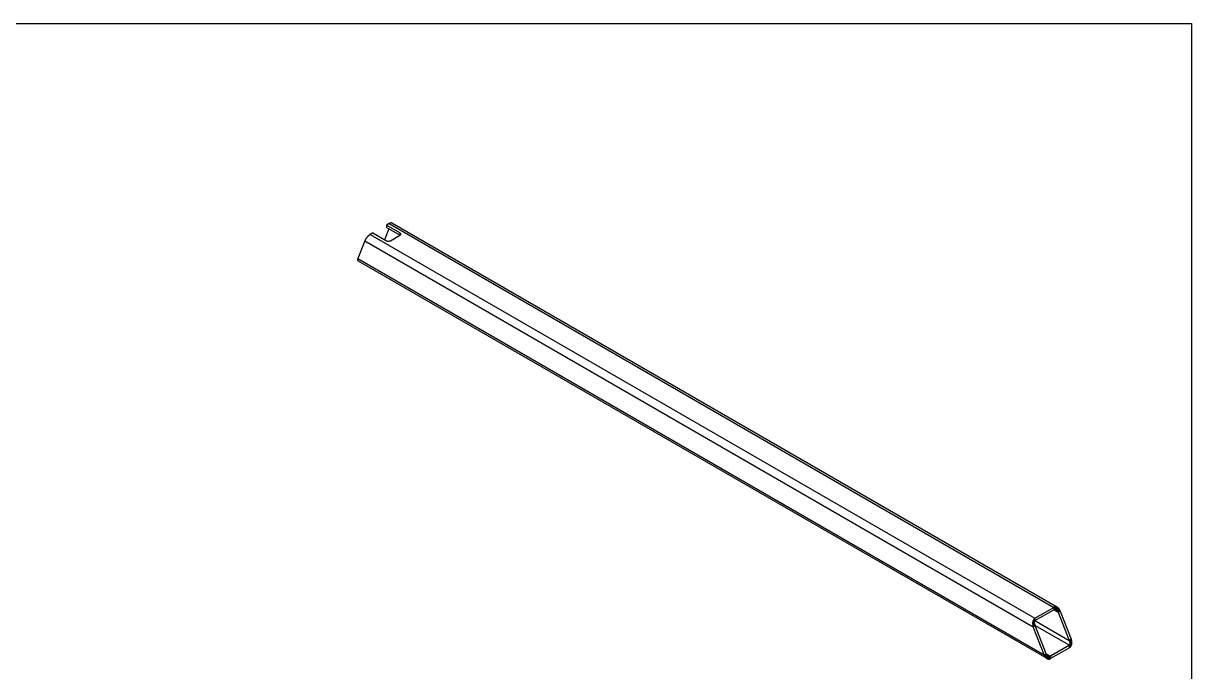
# Model space of a CAD drawing. Header units: millimetres. Extents: x 20 to 410, y 10 to 287.
# Drawn here: x 263.7 to 410, y 205.8 to 287 of the extents above; entities that cross this region are included whole.
import ezdxf

# ---------------------------------------------------------------- set-up
doc = ezdxf.new("R2010")
doc.units = ezdxf.units.MM
doc.layers.add('KONTUR', color=7, linetype='CONTINUOUS')
doc.layers.add('RAHMEN', color=7, linetype='CONTINUOUS')

msp = doc.modelspace()

# ---------------------------------------------------------------- linework, layer by layer
at = {"layer": 'KONTUR'}
for points in [[(393.296226, 213.239405), (393.550784, 213.386375), (393.550278, 213.387089), (393.549771, 213.387803), (393.549264, 213.388517), (393.548757, 213.38923), (393.54825, 213.389944), (393.547742, 213.390657), (393.547234, 213.391371), (393.546726, 213.392084), (393.546217, 213.392796), (393.545708, 213.393509), (393.545199, 213.394222), (393.54469, 213.394934), (393.54418, 213.395646), (393.543672, 213.396358), (393.540006, 213.406166), (393.536241, 213.415924), (393.53238, 213.425631), (393.528421, 213.435284), (393.524366, 213.444882), (393.520215, 213.454425), (393.515968, 213.463908), (393.511629, 213.473332), (393.507196, 213.482694), (393.50267, 213.491993), (393.498052, 213.501227), (393.493344, 213.510395), (393.488545, 213.519495), (393.483657, 213.528525), (393.23399, 213.327034), (393.230025, 213.331652), (393.226036, 213.336248), (393.222022, 213.340822), (393.217983, 213.345375), (393.21392, 213.349904), (393.209834, 213.354411), (393.205724, 213.358893), (393.201591, 213.363352), (393.197436, 213.367786), (393.193258, 213.372195), (393.18906, 213.376578), (393.184839, 213.380937), (393.180598, 213.385268), (393.176338, 213.389572), (393.475819, 213.537656), (393.470971, 213.546447), (393.466026, 213.555168), (393.460987, 213.56382), (393.455853, 213.5724), (393.450626, 213.580907), (393.445306, 213.589338), (393.439896, 213.597694), (393.434395, 213.60597), (393.428804, 213.614169), (393.423126, 213.622286), (393.417358, 213.63032), (393.411506, 213.638271), (393.405567, 213.646136), (393.399544, 213.653915), (393.164364, 213.405647), (393.160185, 213.409656), (393.155983, 213.413639), (393.151758, 213.417596), (393.147508, 213.421526), (393.143238, 213.425428), (393.138944, 213.429303), (393.13463, 213.433149), (393.130293, 213.436967), (393.125936, 213.440756), (393.12156, 213.444516), (393.117163, 213.448246), (393.112746, 213.451947), (393.10831, 213.455616), (393.103857, 213.459256), (393.391282, 213.661842), (393.385437, 213.66928), (393.379503, 213.676631), (393.373479, 213.683896), (393.367368, 213.691073), (393.36117, 213.69816), (393.354886, 213.705158), (393.348519, 213.712062), (393.342068, 213.718875), (393.335535, 213.725592), (393.328921, 213.732215), (393.322227, 213.738742), (393.315454, 213.745169), (393.308605, 213.751499), (393.301678, 213.757728), (393.090021, 213.472224), (393.085789, 213.47547), (393.081536, 213.478686), (393.077262, 213.481874), (393.072967, 213.48503), (393.068652, 213.488154), (393.064316, 213.491248), (393.059962, 213.49431), (393.05559, 213.497342), (393.051199, 213.50034), (393.04679, 213.503307), (393.042364, 213.506241), (393.037921, 213.509141), (393.033462, 213.512008), (393.028986, 213.514842), (393.293311, 213.764147), (393.286694, 213.769944), (393.279997, 213.775643), (393.27322, 213.781242), (393.266366, 213.78674), (393.259436, 213.792136), (393.25243, 213.79743), (393.24535, 213.80262), (393.238197, 213.807706), (393.230973, 213.812686), (393.223677, 213.817559), (393.216314, 213.822326), (393.208882, 213.826985), (393.201385, 213.831534), (393.193821, 213.835974), (309.798115, 261.984508), (309.79806, 261.98454), (309.798004, 261.984572), (309.797949, 261.984602), (309.797893, 261.984633), (309.797838, 261.984663), (309.797781, 261.984693), (309.797726, 261.984723), (309.79767, 261.984752), (309.797613, 261.98478), (309.797556, 261.984809), (309.797499, 261.984838), (309.797443, 261.984866), (309.797385, 261.984893), (309.797328, 261.984921), (309.793886, 261.986723), (309.790384, 261.988413), (309.786825, 261.989988), (309.783207, 261.991451), (309.779533, 261.992799), (309.775803, 261.994034), (309.772016, 261.995153), (309.768175, 261.996158), (309.76428, 261.997048), (309.760329, 261.997823), (309.756327, 261.998483), (309.752272, 261.999028), (309.748166, 261.999458), (309.744009, 261.999771), (309.743857, 261.999742), (309.743704, 261.999713), (309.743551, 261.999684), (309.743398, 261.999656), (309.743245, 261.999626), (309.743091, 261.999596), (309.742938, 261.999564), (309.742784, 261.999534), (309.74263, 261.999503), (309.742476, 261.999471), (309.742322, 261.99944), (309.742167, 261.999407), (309.742014, 261.999375), (309.741859, 261.999342), (309.737224, 261.999678), (309.732544, 261.999898), (309.727819, 262), (309.723049, 261.999984), (309.718237, 261.999851), (309.713382, 261.999602), (309.708484, 261.999234), (309.703546, 261.998751), (309.698569, 261.99815), (309.693553, 261.997431), (309.688497, 261.996597), (309.683406, 261.995645), (309.678278, 261.994576), (309.673113, 261.993392), (309.67287, 261.993305), (309.672625, 261.993218), (309.67238, 261.993129), (309.672135, 261.993041), (309.67189, 261.992952), (309.671646, 261.992862), (309.6714, 261.992774), (309.671155, 261.992684), (309.67091, 261.992594), (309.670664, 261.992504), (309.670419, 261.992412), (309.670173, 261.992321), (309.669927, 261.99223), (309.669681, 261.992139), (309.664033, 261.990995), (309.658354, 261.989736), (309.652645, 261.98836), (309.646906, 261.986867), (309.641139, 261.985259), (309.635346, 261.983535), (309.629527, 261.981695), (309.623683, 261.979742), (309.617815, 261.977672), (309.611923, 261.975488), (309.60601, 261.97319), (309.600076, 261.970779), (309.594123, 261.968254), (309.588152, 261.965616), (309.587824, 261.965474), (309.587498, 261.965331), (309.58717, 261.965187), (309.586844, 261.965043), (309.586516, 261.964899), (309.58619, 261.964755), (309.585862, 261.96461), (309.585535, 261.964464), (309.585207, 261.964319), (309.584881, 261.964173), (309.584553, 261.964028), (309.584226, 261.96388), (309.583898, 261.963734), (309.58357, 261.963587), (309.577125, 261.961008), (309.570664, 261.958319), (309.56419, 261.955517), (309.557703, 261.952606), (309.551205, 261.949583), (309.544696, 261.946451), (309.538178, 261.94321), (309.531651, 261.93986), (309.525118, 261.936401), (309.51858, 261.932836), (309.512036, 261.929164), (309.505489, 261.925385), (309.498939, 261.921501), (309.492388, 261.917512), (392.747728, 213.850019), (392.747728, 213.55608), (393.296226, 213.239405), (393.292628, 213.244455), (393.289005, 213.249488), (393.285356, 213.254504), (393.281683, 213.259504), (393.277983, 213.264486), (393.274261, 213.269451), (393.270513, 213.274398), (393.266743, 213.279326), (393.262948, 213.284235), (393.259131, 213.289124), (393.255292, 213.293992), (393.251431, 213.298839), (393.247548, 213.303665), (393.243644, 213.30847), (393.242979, 213.309814), (393.242311, 213.311156), (393.241638, 213.312495), (393.240962, 213.31383), (393.240282, 213.315165), (393.239598, 213.316494), (393.23891, 213.317823), (393.238219, 213.319148), (393.237523, 213.320469), (393.236824, 213.321788), (393.236121, 213.323104), (393.235414, 213.324417), (393.234704, 213.325727), (393.23399, 213.327034)], [(307.11651, 260.545798), (307.116112, 260.545605), (307.115716, 260.545412), (307.115319, 260.545218), (307.114923, 260.545024), (307.114526, 260.544831), (307.114129, 260.544636), (307.113733, 260.544441), (307.113336, 260.544246), (307.112938, 260.544051), (307.112542, 260.543855), (307.112145, 260.54366), (307.111748, 260.543463), (307.111352, 260.543266), (307.110955, 260.543069), (307.10396, 260.539155), (307.096968, 260.535138), (307.089978, 260.53102), (307.082991, 260.5268), (307.076011, 260.52248), (307.069036, 260.51806), (307.062069, 260.513541), (307.055112, 260.508924), (307.048165, 260.504211), (307.041229, 260.499401), (307.034306, 260.494494), (307.027398, 260.489494), (307.020504, 260.4844), (307.013625, 260.479214), (307.013174, 260.478977), (307.012723, 260.478742), (307.012272, 260.478506), (307.01182, 260.478269), (307.011369, 260.478033), (307.010918, 260.477796), (307.010467, 260.477559), (307.010016, 260.477321), (307.009564, 260.477084), (307.009114, 260.476846), (307.008663, 260.476607), (307.008212, 260.476368), (307.007761, 260.47613), (307.007311, 260.475891), (307.000035, 260.470791), (306.992779, 260.465602), (306.985542, 260.460323), (306.978325, 260.454958), (306.97113, 260.449506), (306.963958, 260.443968), (306.956811, 260.438346), (306.949689, 260.43264), (306.942596, 260.426852), (306.935529, 260.420982), (306.928494, 260.415032), (306.921488, 260.409002), (306.914514, 260.402892), (306.907574, 260.396706), (306.907086, 260.396438), (306.906596, 260.396169), (306.906108, 260.395899), (306.905619, 260.395629), (306.905132, 260.395359), (306.904644, 260.395089), (306.904155, 260.394818), (306.903667, 260.394548), (306.90318, 260.394276), (306.902691, 260.394005), (306.902204, 260.393734), (306.901717, 260.393463), (306.90123, 260.39319), (306.900741, 260.392918), (306.893466, 260.386829), (306.886224, 260.380666), (306.879018, 260.374432), (306.871848, 260.368127), (306.864715, 260.361753), (306.857622, 260.35531), (306.850568, 260.3488), (306.843558, 260.342225), (306.836588, 260.335584), (306.829664, 260.32888), (306.822784, 260.322113), (306.815952, 260.315285), (306.809167, 260.308396), (306.80243, 260.301449), (306.801924, 260.301158), (306.801416, 260.300865), (306.80091, 260.300572), (306.800403, 260.300279), (306.799896, 260.299986), (306.799389, 260.299692), (306.798883, 260.2994), (306.798378, 260.299106), (306.797871, 260.298812), (306.797366, 260.298518), (306.79686, 260.298224), (306.796354, 260.29793), (306.795849, 260.297636), (306.795344, 260.29734), (306.788347, 260.290496), (306.781398, 260.283597), (306.774499, 260.276645), (306.76765, 260.269643), (306.760855, 260.262592), (306.754113, 260.255492), (306.747424, 260.248344), (306.740793, 260.241152), (306.734217, 260.233914), (306.7277, 260.226633), (306.721243, 260.21931), (306.714844, 260.211946), (306.70851, 260.204543), (306.702236, 260.197102), (306.70173, 260.196797), (306.701223, 260.196492), (306.700718, 260.196189), (306.700213, 260.195884), (306.699706, 260.195579), (306.699201, 260.195274), (306.698696, 260.194968), (306.698192, 260.194664), (306.697687, 260.194359), (306.697183, 260.194053), (306.696679, 260.193748), (306.696175, 260.193442), (306.695671, 260.193136), (306.695167, 260.192831), (306.688717, 260.185492), (306.682329, 260.178123), (306.676003, 260.170721), (306.66974, 260.163292), (306.663542, 260.155834), (306.65741, 260.14835), (306.651344, 260.140839), (306.645345, 260.133305), (306.639417, 260.125749), (306.633558, 260.118171), (306.627769, 260.110574), (306.622053, 260.102957), (306.61641, 260.095324), (306.61084, 260.087674), (306.610354, 260.087369), (306.60987, 260.087064), (306.609384, 260.08676), (306.608899, 260.086455), (306.608414, 260.08615), (306.607929, 260.085845), (306.607444, 260.08554), (306.606961, 260.085236), (306.606477, 260.084931), (306.605994, 260.084625), (306.60551, 260.08432), (306.605026, 260.084015), (306.604543, 260.083709), (306.60406, 260.083404), (306.598406, 260.075855), (306.592824, 260.068298), (306.587314, 260.060732), (306.581877, 260.053158), (306.576516, 260.045582), (306.571228, 260.038), (306.566018, 260.030416), (306.560884, 260.022831), (306.555829, 260.015246), (306.550854, 260.007663), (306.545956, 260.000082), (306.541142, 259.992506), (306.536408, 259.984935), (306.531757, 259.977371), (306.531309, 259.977078), (306.530863, 259.976784), (306.530418, 259.976492), (306.529971, 259.976198), (306.529526, 259.975905), (306.529081, 259.975612), (306.528636, 259.975319), (306.52819, 259.975025), (306.527746, 259.974732), (306.527301, 259.97444), (306.526857, 259.974147), (306.526413, 259.973853), (306.525969, 259.97356), (306.525526, 259.973267), (306.520885, 259.965798), (306.516322, 259.958342), (306.51184, 259.950902), (306.507439, 259.943477), (306.503119, 259.936072), (306.49888, 259.928685), (306.494726, 259.921318), (306.490654, 259.913973), (306.486667, 259.90665), (306.482766, 259.899353), (306.47895, 259.892081), (306.47522, 259.884837), (306.471578, 259.87762), (306.468022, 259.870432), (306.467632, 259.870162), (306.467242, 259.869891), (306.466852, 259.869621), (306.466464, 259.869351), (306.466074, 259.86908), (306.465685, 259.86881), (306.465296, 259.86854), (306.464908, 259.86827), (306.46452, 259.868), (306.464132, 259.86773), (306.463744, 259.867461), (306.463357, 259.867191), (306.462969, 259.866921), (306.462583, 259.866652), (306.459133, 259.859549), (306.455766, 259.852482), (306.452484, 259.845453), (306.449286, 259.838463), (306.446174, 259.831512), (306.443148, 259.824604), (306.440208, 259.817738), (306.437354, 259.810916), (306.434589, 259.804138), (306.431911, 259.797406), (306.429322, 259.790722), (306.426822, 259.784087), (306.424411, 259.777502), (306.42209, 259.770966), (390.156672, 211.426784)], [(307.455921, 260.741757), (307.11651, 260.545798), (390.37185, 212.478305), (392.747728, 213.850019)], [(307.455921, 260.741757), (309.12927, 259.775649)], [(309.438108, 261.262994), (308.913081, 259.900466)], [(309.492388, 261.917512), (309.152977, 261.721553), (309.152977, 261.427614)], [(310.826325, 260.755445), (309.152977, 261.721553)], [(310.826325, 260.461506), (310.871096, 260.493003), (310.904364, 260.528937), (310.92485, 260.567927), (310.931767, 260.608476), (310.924849, 260.649025), (310.904364, 260.688015), (310.871096, 260.723949), (310.826325, 260.755445), (310.826325, 260.461506), (309.152977, 261.427614)], [(306.42209, 259.770966), (305.55734, 257.526802), (391.528386, 207.891395), (390.156672, 211.426784), (390.41123, 211.573752)], [(309.12927, 259.775649), (309.203828, 259.742618), (309.290653, 259.721855), (309.383828, 259.714773), (309.477003, 259.721855), (309.563828, 259.742618), (309.638386, 259.775649)], [(309.638386, 259.775649), (310.826325, 260.461506)], [(305.55734, 257.526802), (305.557021, 257.526564), (305.556703, 257.526327), (305.556384, 257.526089), (305.556066, 257.525852), (305.555748, 257.525615), (305.555431, 257.525379), (305.555113, 257.525142), (305.554796, 257.524905), (305.554479, 257.52467), (305.554162, 257.524433), (305.553846, 257.524197), (305.55353, 257.523962), (305.553213, 257.523725), (305.552898, 257.52349), (305.550771, 257.517026), (305.54873, 257.51062), (305.546774, 257.504272), (305.544903, 257.497985), (305.543119, 257.491757), (305.541421, 257.485593), (305.539808, 257.479491), (305.538284, 257.473454), (305.536845, 257.46748), (305.535495, 257.461574), (305.534233, 257.455736), (305.533058, 257.449965), (305.531971, 257.444262), (305.530972, 257.438632), (305.530736, 257.438436), (305.530501, 257.438242), (305.530267, 257.438046), (305.530032, 257.437852), (305.529798, 257.437658), (305.529562, 257.437463), (305.52933, 257.437269), (305.529096, 257.437076), (305.528862, 257.436881), (305.528629, 257.436688), (305.528396, 257.436495), (305.528163, 257.436302), (305.52793, 257.436108), (305.527699, 257.435916), (305.526978, 257.43034), (305.526339, 257.42484), (305.525785, 257.419419), (305.525313, 257.414075), (305.524924, 257.408811), (305.52462, 257.403627), (305.524398, 257.398523), (305.52426, 257.393502), (305.524204, 257.388564), (305.524233, 257.383709), (305.524345, 257.378939), (305.52454, 257.374256), (305.52482, 257.369657), (305.525182, 257.365146), (305.52504, 257.365001), (305.524897, 257.364856), (305.524754, 257.364711), (305.524612, 257.364566), (305.52447, 257.364422), (305.524328, 257.364276), (305.524186, 257.364132), (305.524046, 257.363988), (305.523904, 257.363846), (305.523764, 257.363702), (305.523624, 257.363559), (305.523483, 257.363416), (305.523344, 257.363273), (305.523204, 257.363132), (305.523916, 257.358658), (305.524706, 257.354276), (305.525574, 257.349988), (305.526519, 257.345794), (305.527542, 257.341694), (305.528641, 257.337689), (305.529818, 257.333782), (305.531072, 257.32997), (305.532402, 257.326256), (305.533808, 257.32264), (305.535291, 257.319123), (305.53685, 257.315705), (305.538483, 257.312387), (305.540193, 257.30917), (305.540148, 257.309079), (305.540103, 257.308989), (305.540059, 257.308899), (305.540016, 257.30881), (305.539971, 257.308721), (305.539927, 257.308632), (305.539884, 257.308544), (305.53984, 257.308455), (305.539797, 257.308367), (305.539755, 257.30828), (305.539712, 257.308192), (305.53967, 257.308106), (305.539628, 257.308018), (305.539586, 257.307932), (305.541704, 257.304732), (305.543892, 257.301638), (305.546148, 257.298647), (305.548474, 257.295764), (305.550868, 257.292987), (305.553331, 257.290317), (305.555862, 257.287754), (305.558458, 257.285297), (305.561122, 257.28295), (305.563854, 257.280712), (305.56665, 257.278582), (305.56951, 257.276562), (305.572437, 257.274652), (305.575428, 257.272852), (305.575483, 257.27282), (305.575538, 257.272788), (305.575593, 257.272758), (305.57565, 257.272727), (305.575705, 257.272697), (305.575761, 257.272667), (305.575816, 257.272637), (305.575873, 257.272608), (305.575929, 257.27258), (305.575987, 257.272551), (305.576043, 257.272522), (305.5761, 257.272494), (305.576157, 257.272467), (305.576215, 257.272439)], [(305.525175, 257.365217), (305.523204, 257.363132)], [(391.885348, 207.441796), (305.575428, 257.272852)], [(392.84698, 213.891435), (392.839965, 213.889186), (392.832933, 213.886826), (392.825886, 213.884356), (392.818825, 213.881775), (392.811751, 213.879084), (392.804666, 213.876285), (392.79757, 213.873377), (392.790466, 213.87036), (392.783355, 213.867236), (392.776238, 213.864005), (392.769115, 213.860667), (392.761988, 213.857223), (392.754859, 213.853673), (392.747728, 213.850019)], [(392.958132, 213.90553), (392.950794, 213.905362), (392.943421, 213.90508), (392.936014, 213.904684), (392.928576, 213.904174), (392.921106, 213.903549), (392.913606, 213.90281), (392.906078, 213.901956), (392.898523, 213.900989), (392.890942, 213.899909), (392.883337, 213.898715), (392.875708, 213.897407), (392.86806, 213.895986), (392.860389, 213.894453), (392.8527, 213.892808), (392.803039, 213.575844), (392.800146, 213.57515), (392.797249, 213.574422), (392.794346, 213.573663), (392.791441, 213.572871), (392.788531, 213.572045), (392.785616, 213.571188), (392.7827, 213.570299), (392.779779, 213.569378), (392.776857, 213.568424), (392.773932, 213.567438), (392.771005, 213.566421), (392.768076, 213.565372), (392.765144, 213.564292), (392.762212, 213.56318), (392.84698, 213.891435)], [(393.072492, 213.888378), (393.065114, 213.890298), (393.057684, 213.892106), (393.050203, 213.893799), (393.042672, 213.895378), (393.035092, 213.896842), (393.027466, 213.898192), (393.019796, 213.899427), (393.01208, 213.900546), (393.004321, 213.901551), (392.996521, 213.90244), (392.988681, 213.903213), (392.980802, 213.90387), (392.972886, 213.904412), (392.964933, 213.904838), (392.867518, 213.577031), (392.864078, 213.57738), (392.860628, 213.577697), (392.857168, 213.577979), (392.8537, 213.578228), (392.850224, 213.578441), (392.846738, 213.578621), (392.843245, 213.578768), (392.839744, 213.57888), (392.836237, 213.578958), (392.832722, 213.579003), (392.829201, 213.579012), (392.825673, 213.578988), (392.82214, 213.578931), (392.818603, 213.578838), (392.958132, 213.90553)], [(392.8527, 213.892808), (392.852292, 213.892712), (392.851884, 213.892616), (392.851476, 213.892518), (392.851066, 213.892421), (392.850658, 213.892324), (392.85025, 213.892227), (392.849841, 213.892128), (392.849433, 213.89203), (392.849024, 213.891932), (392.848616, 213.891833), (392.848207, 213.891734), (392.847799, 213.891634), (392.84739, 213.891534), (392.84698, 213.891435)], [(393.185668, 213.84064), (393.178533, 213.844574), (393.171332, 213.8484), (393.164064, 213.852118), (393.15673, 213.855725), (393.149334, 213.859223), (393.141874, 213.86261), (393.134354, 213.865886), (393.126774, 213.869049), (393.119136, 213.872099), (393.11144, 213.875037), (393.103689, 213.877862), (393.095884, 213.880571), (393.088026, 213.883167), (393.080116, 213.885647), (392.938692, 213.559594), (392.934835, 213.560975), (392.930965, 213.562323), (392.927082, 213.563636), (392.923184, 213.564915), (392.919274, 213.56616), (392.915352, 213.567371), (392.911417, 213.568547), (392.90747, 213.569688), (392.903511, 213.570795), (392.899543, 213.571868), (392.895562, 213.572904), (392.891572, 213.573906), (392.887573, 213.574874), (392.883565, 213.575805), (393.072492, 213.888378)], [(392.954602, 213.554196), (393.185668, 213.84064)], [(393.193821, 213.835974), (393.013821, 213.524206), (393.009698, 213.526564), (393.005557, 213.528891), (393.001398, 213.531185), (392.997222, 213.533446), (392.993028, 213.535674), (392.988818, 213.537868), (392.984593, 213.540029), (392.980352, 213.542157), (392.976096, 213.54425), (392.971825, 213.546308), (392.96754, 213.548332), (392.96324, 213.550322), (392.958927, 213.552276), (392.954602, 213.554196)], [(392.964933, 213.904838), (392.964448, 213.904889), (392.963964, 213.904941), (392.963478, 213.904991), (392.962992, 213.905042), (392.962507, 213.905092), (392.962021, 213.905142), (392.961535, 213.905192), (392.961049, 213.905241), (392.960563, 213.90529), (392.960077, 213.905339), (392.959591, 213.905387), (392.959104, 213.905435), (392.958618, 213.905482), (392.958132, 213.90553)], [(393.080116, 213.885647), (393.079573, 213.885845), (393.079029, 213.886042), (393.078484, 213.886238), (393.077941, 213.886434), (393.077396, 213.88663), (393.076852, 213.886826), (393.076308, 213.887021), (393.075763, 213.887216), (393.075218, 213.887411), (393.074673, 213.887604), (393.074128, 213.887799), (393.073582, 213.887992), (393.073038, 213.888185), (393.072492, 213.888378)], [(393.193821, 213.835974), (393.19324, 213.83631), (393.192658, 213.836645), (393.192078, 213.83698), (393.191496, 213.837314), (393.190914, 213.837648), (393.190332, 213.837982), (393.18975, 213.838316), (393.189166, 213.838648), (393.188584, 213.83898), (393.188001, 213.839313), (393.187418, 213.839645), (393.186835, 213.839978), (393.186252, 213.840309), (393.185668, 213.84064)], [(393.301678, 213.757728), (393.301082, 213.758189), (393.300486, 213.758649), (393.299889, 213.759108), (393.299293, 213.759568), (393.298695, 213.760028), (393.298098, 213.760486), (393.2975, 213.760946), (393.296902, 213.761404), (393.296304, 213.761861), (393.295706, 213.76232), (393.295107, 213.762777), (393.294508, 213.763234), (393.29391, 213.763691), (393.293311, 213.764147)], [(393.399544, 213.653915), (393.398956, 213.654483), (393.398367, 213.65505), (393.397778, 213.655618), (393.397189, 213.656186), (393.3966, 213.656752), (393.396009, 213.657318), (393.395419, 213.657885), (393.39483, 213.658451), (393.394239, 213.659016), (393.393648, 213.659583), (393.393057, 213.660148), (393.392466, 213.660713), (393.391874, 213.661278), (393.391282, 213.661842)], [(390.198036, 212.301203), (390.193503, 212.29353), (390.18901, 212.28578), (390.18456, 212.277954), (390.180151, 212.270055), (390.175785, 212.262084), (390.171463, 212.254042), (390.167184, 212.24593), (390.162951, 212.237751), (390.158763, 212.229504), (390.154622, 212.221193), (390.150528, 212.212817), (390.146482, 212.204381), (390.142485, 212.195883), (390.138537, 212.187326), (390.279962, 212.024577), (390.280104, 212.020348), (390.28026, 212.016102), (390.28043, 212.011842), (390.280615, 212.007566), (390.280815, 212.003274), (390.281029, 211.998968), (390.281258, 211.994648), (390.2815, 211.990313), (390.281758, 211.985967), (390.28203, 211.981606), (390.282316, 211.977234), (390.282616, 211.97285), (390.282932, 211.968454), (390.283261, 211.964048), (390.138817, 212.178964)], [(390.275229, 212.401136), (390.269644, 212.39506), (390.26408, 212.388893), (390.25854, 212.382635), (390.253023, 212.376288), (390.247532, 212.369853), (390.242067, 212.36333), (390.236629, 212.356721), (390.231218, 212.350028), (390.225836, 212.343251), (390.220484, 212.336391), (390.215163, 212.32945), (390.209874, 212.322429), (390.204618, 212.31533), (390.199394, 212.308152), (390.296809, 212.09283), (390.296122, 212.089317), (390.295446, 212.08578), (390.294778, 212.082224), (390.294122, 212.078645), (390.293476, 212.075045), (390.29284, 212.071426), (390.292215, 212.067786), (390.291601, 212.064126), (390.290997, 212.060448), (390.290403, 212.05675), (390.28982, 212.053035), (390.289249, 212.0493), (390.288687, 212.045548), (390.288138, 212.041779), (390.198036, 212.301203)], [(390.199394, 212.308152), (390.199296, 212.307657), (390.199198, 212.307162), (390.199101, 212.306667), (390.199004, 212.306171), (390.198907, 212.305676), (390.19881, 212.30518), (390.198712, 212.304683), (390.198615, 212.304186), (390.198518, 212.303691), (390.198422, 212.303194), (390.198325, 212.302696), (390.198228, 212.302199), (390.198132, 212.301701), (390.198036, 212.301203)], [(390.367432, 212.47492), (390.361009, 212.470676), (390.354588, 212.466329), (390.34817, 212.46188), (390.341758, 212.457328), (390.335353, 212.452676), (390.328954, 212.447924), (390.322566, 212.443072), (390.316185, 212.438122), (390.309817, 212.433074), (390.303459, 212.427929), (390.297116, 212.42269), (390.290786, 212.417355), (390.284472, 212.411926), (390.278174, 212.406404), (390.327836, 212.146785), (390.326347, 212.144121), (390.324864, 212.14143), (390.323385, 212.138712), (390.321913, 212.135969), (390.320445, 212.133201), (390.318985, 212.130406), (390.317529, 212.127587), (390.316081, 212.124743), (390.314638, 212.121874), (390.313202, 212.118981), (390.311773, 212.116064), (390.310351, 212.113124), (390.308935, 212.11016), (390.307526, 212.107173), (390.275229, 212.401136)], [(390.278174, 212.406404), (390.277963, 212.406029), (390.277753, 212.405655), (390.277542, 212.405279), (390.277332, 212.404904), (390.277122, 212.404528), (390.27691, 212.404152), (390.2767, 212.403777), (390.27649, 212.4034), (390.27628, 212.403023), (390.276069, 212.402646), (390.275859, 212.402268), (390.275649, 212.401892), (390.275439, 212.401514), (390.275229, 212.401136)], [(390.340683, 212.157716), (390.367432, 212.47492)], [(390.37185, 212.478305), (390.371534, 212.478065), (390.371218, 212.477825), (390.370903, 212.477585), (390.370587, 212.477344), (390.370273, 212.477103), (390.369957, 212.476862), (390.369642, 212.476619), (390.369326, 212.476378), (390.36901, 212.476136), (390.368695, 212.475893), (390.368379, 212.47565), (390.368064, 212.475407), (390.367748, 212.475164), (390.367432, 212.47492)], [(390.37185, 212.184366), (392.747728, 213.55608)], [(390.37185, 212.478305), (390.37185, 212.184366), (394.66794, 209.704018)], [(392.762212, 213.56318), (392.761179, 213.562701), (392.760145, 213.562218), (392.75911, 213.561731), (392.758077, 213.56124), (392.757043, 213.560744), (392.756008, 213.560243), (392.754973, 213.559739), (392.753938, 213.559229), (392.752904, 213.558716), (392.751868, 213.558197), (392.750834, 213.557675), (392.749798, 213.557148), (392.748764, 213.556617), (392.747728, 213.55608)], [(392.818603, 213.578838), (392.817496, 213.578655), (392.81639, 213.578468), (392.815281, 213.578276), (392.814172, 213.578078), (392.813064, 213.577876), (392.811952, 213.57767), (392.810841, 213.577457), (392.809729, 213.577241), (392.808616, 213.57702), (392.807502, 213.576795), (392.806387, 213.576564), (392.805272, 213.576329), (392.804155, 213.576089), (392.803039, 213.575844)], [(392.883565, 213.575805), (392.882428, 213.575925), (392.881291, 213.576039), (392.880152, 213.576148), (392.879012, 213.576252), (392.87787, 213.576353), (392.876726, 213.576448), (392.87558, 213.576538), (392.874433, 213.576623), (392.873284, 213.576702), (392.872134, 213.576778), (392.870983, 213.576849), (392.86983, 213.576914), (392.868675, 213.576975), (392.867518, 213.577031)], [(392.954602, 213.554196), (392.95348, 213.554613), (392.952356, 213.555026), (392.951229, 213.555432), (392.950101, 213.555834), (392.94897, 213.556233), (392.947837, 213.556625), (392.946702, 213.557014), (392.945564, 213.557397), (392.944424, 213.557775), (392.943282, 213.558149), (392.942137, 213.558518), (392.940991, 213.558881), (392.939842, 213.55924), (392.938692, 213.559594)], [(393.028986, 213.514842), (393.027921, 213.515541), (393.026853, 213.516234), (393.025783, 213.516924), (393.024709, 213.517608), (393.023634, 213.518289), (393.022554, 213.518966), (393.021472, 213.519636), (393.020388, 213.520302), (393.0193, 213.520965), (393.01821, 213.521622), (393.017116, 213.522275), (393.016021, 213.522923), (393.014923, 213.523566), (393.013821, 213.524206)], [(393.103857, 213.459256), (393.10289, 213.460209), (393.101919, 213.461158), (393.100946, 213.462102), (393.099969, 213.463043), (393.098989, 213.46398), (393.098006, 213.464913), (393.097018, 213.465842), (393.096028, 213.466766), (393.095036, 213.467686), (393.094039, 213.468603), (393.093039, 213.469514), (393.092036, 213.470422), (393.09103, 213.471324), (393.090021, 213.472224)], [(393.176338, 213.389572), (393.175506, 213.390743), (393.17467, 213.391911), (393.173832, 213.393076), (393.172989, 213.394236), (393.172142, 213.395393), (393.171292, 213.396548), (393.170439, 213.397697), (393.169581, 213.398844), (393.168721, 213.399987), (393.167856, 213.401127), (393.166988, 213.402262), (393.166117, 213.403395), (393.165242, 213.404523), (393.164364, 213.405647)], [(393.243644, 213.30847), (393.543672, 213.396358)], [(393.296226, 213.239405), (394.66794, 209.704018)], [(393.483657, 213.528525), (393.483099, 213.529178), (393.48254, 213.529832), (393.481982, 213.530484), (393.481423, 213.531137), (393.480864, 213.53179), (393.480304, 213.532443), (393.479744, 213.533094), (393.479185, 213.533747), (393.478624, 213.534399), (393.478064, 213.53505), (393.477502, 213.535702), (393.476942, 213.536354), (393.47638, 213.537004), (393.475819, 213.537656)], [(393.550784, 213.386375), (394.922498, 209.850987)], [(390.099849, 212.039115), (390.097898, 212.029179), (390.09602, 212.019206), (390.094213, 212.009195), (390.092478, 211.999151), (390.090816, 211.989075), (390.089227, 211.978967), (390.087711, 211.96883), (390.086269, 211.958667), (390.0849, 211.948476), (390.083605, 211.938264), (390.082384, 211.928028), (390.081238, 211.917774), (390.080167, 211.907501), (390.07917, 211.897211), (390.290827, 211.856109), (390.292578, 211.85096), (390.294349, 211.845807), (390.296143, 211.84065), (390.297957, 211.835492), (390.299793, 211.830332), (390.30165, 211.825169), (390.303526, 211.820006), (390.305425, 211.814842), (390.307342, 211.809677), (390.309282, 211.804515), (390.31124, 211.799352), (390.313218, 211.794191), (390.315216, 211.789034), (390.317233, 211.783877), (390.08263, 211.88703)], [(390.07917, 211.897211), (390.079416, 211.896484), (390.079662, 211.895758), (390.079908, 211.895031), (390.080154, 211.894304), (390.080401, 211.893576), (390.080647, 211.892849), (390.080894, 211.892122), (390.081141, 211.891395), (390.08139, 211.890668), (390.081637, 211.889939), (390.081885, 211.889212), (390.082134, 211.888485), (390.082382, 211.887758), (390.08263, 211.88703)], [(390.08263, 211.88703), (390.082108, 211.876517), (390.081672, 211.865988), (390.081316, 211.855446), (390.081046, 211.844891), (390.080859, 211.834325), (390.080756, 211.823752), (390.080737, 211.81317), (390.0808, 211.802585), (390.080948, 211.791996), (390.08118, 211.781406), (390.081494, 211.770816), (390.081892, 211.76023), (390.082375, 211.749648), (390.08294, 211.739073), (390.318122, 211.76237), (390.32059, 211.75705), (390.323083, 211.751733), (390.325599, 211.746419), (390.32814, 211.74111), (390.330703, 211.735806), (390.333289, 211.730507), (390.335898, 211.725213), (390.338529, 211.719926), (390.341184, 211.714646), (390.343858, 211.709372), (390.346556, 211.704107), (390.349274, 211.69885), (390.352014, 211.693601), (390.354775, 211.688363), (390.087822, 211.728554)], [(390.08294, 211.739073), (390.083287, 211.738322), (390.083635, 211.737569), (390.083983, 211.736818), (390.08433, 211.736067), (390.084678, 211.735316), (390.085027, 211.734564), (390.085375, 211.733812), (390.085724, 211.733061), (390.086073, 211.73231), (390.086422, 211.731558), (390.086772, 211.730807), (390.087121, 211.730056), (390.087471, 211.729305), (390.087822, 211.728554)], [(390.087822, 211.728554), (390.08875, 211.717869), (390.08977, 211.70719), (390.090882, 211.69652), (390.092086, 211.685859), (390.093381, 211.675211), (390.094767, 211.664577), (390.096244, 211.653958), (390.097813, 211.643357), (390.099471, 211.632776), (390.10122, 211.622216), (390.103058, 211.61168), (390.104986, 211.601168), (390.107004, 211.590684), (390.10911, 211.580229), (390.358777, 211.66703), (390.361869, 211.661744), (390.364987, 211.656467), (390.36813, 211.651202), (390.371298, 211.645946), (390.374491, 211.640702), (390.377707, 211.635468), (390.380947, 211.630248), (390.384211, 211.62504), (390.387498, 211.619847), (390.390807, 211.614666), (390.39414, 211.609499), (390.397495, 211.604349), (390.40087, 211.599213), (390.404268, 211.594092), (390.115224, 211.569777)], [(390.138817, 212.178964), (390.135512, 212.169987), (390.132264, 212.160952), (390.129074, 212.15186), (390.125942, 212.142712), (390.122869, 212.13351), (390.119854, 212.124258), (390.116901, 212.114955), (390.114007, 212.105603), (390.111175, 212.096205), (390.108404, 212.086762), (390.105694, 212.077275), (390.103047, 212.067746), (390.100464, 212.058176), (390.097942, 212.048568), (390.277942, 211.944645), (390.278906, 211.939864), (390.279889, 211.935074), (390.280891, 211.930272), (390.28191, 211.925463), (390.282948, 211.920644), (390.284004, 211.915817), (390.285076, 211.910982), (390.286168, 211.90614), (390.287277, 211.901291), (390.288404, 211.896437), (390.289549, 211.891576), (390.29071, 211.88671), (390.291889, 211.881839), (390.293085, 211.876965), (390.099849, 212.039115)], [(390.097942, 212.048568), (390.098077, 212.047894), (390.098212, 212.047218), (390.098348, 212.046544), (390.098484, 212.04587), (390.098619, 212.045194), (390.098755, 212.04452), (390.098892, 212.043844), (390.099027, 212.043168), (390.099164, 212.042494), (390.099301, 212.041818), (390.099438, 212.041143), (390.099574, 212.040467), (390.099711, 212.03979), (390.099849, 212.039115)], [(390.10911, 211.580229), (390.109544, 211.579481), (390.10998, 211.578734), (390.110415, 211.577987), (390.110851, 211.577241), (390.111288, 211.576493), (390.111724, 211.575747), (390.11216, 211.575), (390.112598, 211.574254), (390.113035, 211.573508), (390.113472, 211.572761), (390.11391, 211.572015), (390.114348, 211.571268), (390.114786, 211.570522), (390.115224, 211.569777)], [(390.115224, 211.569777), (390.117566, 211.55933), (390.120006, 211.548911), (390.122541, 211.538523), (390.125173, 211.528167), (390.1279, 211.517846), (390.130723, 211.507559), (390.133641, 211.497311), (390.136652, 211.487103), (390.139758, 211.476935), (390.142957, 211.466812), (390.146248, 211.456733), (390.149631, 211.4467), (390.153106, 211.436717), (390.156672, 211.426784)], [(390.138537, 212.187326), (390.138556, 212.186729), (390.138576, 212.186133), (390.138595, 212.185536), (390.138614, 212.18494), (390.138633, 212.184344), (390.138654, 212.183746), (390.138673, 212.18315), (390.138693, 212.182552), (390.138714, 212.181954), (390.138734, 212.181357), (390.138754, 212.180759), (390.138775, 212.18016), (390.138795, 212.179563), (390.138817, 212.178964)], [(390.283261, 211.964048), (390.282865, 211.962672), (390.28247, 211.961296), (390.282078, 211.959918), (390.281689, 211.958538), (390.281302, 211.957156), (390.280918, 211.955772), (390.280537, 211.954388), (390.280159, 211.953), (390.279782, 211.951612), (390.279409, 211.950222), (390.279038, 211.94883), (390.278671, 211.947437), (390.278305, 211.946042), (390.277942, 211.944645)], [(390.288138, 212.041779), (390.28754, 212.040567), (390.286945, 212.039352), (390.286352, 212.038136), (390.28576, 212.036915), (390.285171, 212.035694), (390.284584, 212.034468), (390.284, 212.033241), (390.283417, 212.032011), (390.282836, 212.030777), (390.282256, 212.029542), (390.28168, 212.028304), (390.281106, 212.027064), (390.280533, 212.025821), (390.279962, 212.024577)], [(390.293085, 211.876965), (390.292904, 211.87548), (390.292725, 211.873995), (390.29255, 211.872508), (390.292377, 211.871021), (390.292208, 211.869533), (390.292042, 211.868045), (390.291879, 211.866555), (390.29172, 211.865066), (390.291562, 211.863574), (390.29141, 211.862082), (390.291259, 211.86059), (390.291112, 211.859097), (390.290968, 211.857603), (390.290827, 211.856109)], [(390.307526, 212.107173), (390.306752, 212.10617), (390.305979, 212.105164), (390.305208, 212.104155), (390.304437, 212.103142), (390.303668, 212.102126), (390.3029, 212.101106), (390.302134, 212.100083), (390.301369, 212.099057), (390.300606, 212.098028), (390.299844, 212.096994), (390.299083, 212.095959), (390.298323, 212.09492), (390.297566, 212.093877), (390.296809, 212.09283)], [(390.317233, 211.783877), (390.317274, 211.78234), (390.317317, 211.780803), (390.317365, 211.779266), (390.317416, 211.777728), (390.31747, 211.776192), (390.317529, 211.774655), (390.31759, 211.773119), (390.317656, 211.771582), (390.317725, 211.770046), (390.317797, 211.76851), (390.317874, 211.766974), (390.317953, 211.765439), (390.318036, 211.763904), (390.318122, 211.76237)], [(390.340683, 212.157716), (390.339762, 212.156961), (390.33884, 212.156202), (390.33792, 212.155439), (390.337, 212.154672), (390.33608, 212.153901), (390.335162, 212.153127), (390.334244, 212.152348), (390.333326, 212.151564), (390.332409, 212.150778), (390.331494, 212.149988), (390.330578, 212.149192), (390.329664, 212.148394), (390.328749, 212.147591), (390.327836, 212.146785)], [(390.37185, 212.184366), (390.369616, 212.182654), (390.367382, 212.180912), (390.36515, 212.179139), (390.362917, 212.177337), (390.360686, 212.175504), (390.358455, 212.173643), (390.356227, 212.171752), (390.354, 212.169833), (390.351775, 212.167884), (390.349551, 212.165907), (390.34733, 212.163902), (390.345111, 212.161868), (390.342896, 212.159805), (390.340683, 212.157716)], [(390.354775, 211.688363), (390.355035, 211.686832), (390.3553, 211.685302), (390.355569, 211.683773), (390.355843, 211.682246), (390.356119, 211.680719), (390.3564, 211.679193), (390.356683, 211.677669), (390.356971, 211.676145), (390.357262, 211.674622), (390.357558, 211.673102), (390.357858, 211.671581), (390.35816, 211.670063), (390.358466, 211.668545), (390.358777, 211.66703)], [(390.404268, 211.594092), (390.40474, 211.592627), (390.405217, 211.591163), (390.405696, 211.5897), (390.40618, 211.588241), (390.406668, 211.586783), (390.40716, 211.585326), (390.407655, 211.583873), (390.408154, 211.582421), (390.408657, 211.58097), (390.409164, 211.579523), (390.409675, 211.578077), (390.41019, 211.576634), (390.410708, 211.575192), (390.41123, 211.573752)], [(391.528386, 207.891395), (391.782944, 208.038364), (390.41123, 211.573752), (394.70732, 209.093404)], [(394.70732, 208.799465), (394.70732, 209.093404), (394.709554, 209.095116), (394.711788, 209.096859), (394.714021, 209.098631), (394.716253, 209.100434), (394.718484, 209.102266), (394.720714, 209.104127), (394.722943, 209.106018), (394.72517, 209.107937), (394.727396, 209.109886), (394.729618, 209.111864), (394.73184, 209.113869), (394.734058, 209.115903), (394.736274, 209.117964), (394.738486, 209.120055), (394.739408, 209.12081), (394.74033, 209.121568), (394.74125, 209.122331), (394.74217, 209.123098), (394.74309, 209.12387), (394.744008, 209.124644), (394.744926, 209.125422), (394.745844, 209.126206), (394.74676, 209.126992), (394.747677, 209.127783), (394.748592, 209.128577), (394.749507, 209.129376), (394.75042, 209.130179), (394.751334, 209.130984), (394.752823, 209.13365), (394.754307, 209.13634), (394.755784, 209.139058), (394.757258, 209.141801), (394.758724, 209.14457), (394.760186, 209.147364), (394.76164, 209.150183), (394.763089, 209.153027), (394.764531, 209.155896), (394.765968, 209.15879), (394.767397, 209.161706), (394.768819, 209.164647), (394.770235, 209.167611), (394.771644, 209.170598), (394.80394, 208.876635), (394.809526, 208.88271), (394.81509, 208.888877), (394.82063, 208.895135), (394.826146, 208.901482), (394.831638, 208.907918), (394.837102, 208.91444), (394.842542, 208.921049), (394.847952, 208.927743), (394.853334, 208.934519), (394.858686, 208.94138), (394.864006, 208.94832), (394.869296, 208.955342), (394.874553, 208.962441), (394.879776, 208.969618), (394.782361, 209.184939), (394.783047, 209.188454), (394.783725, 209.191989), (394.784391, 209.195547), (394.785048, 209.199125), (394.785693, 209.202725), (394.786329, 209.206344), (394.786954, 209.209984), (394.787569, 209.213644), (394.788174, 209.217322), (394.788766, 209.22102), (394.78935, 209.224736), (394.789921, 209.22847), (394.790482, 209.232222), (394.791032, 209.235992), (394.881135, 208.976566), (394.885666, 208.98424), (394.890159, 208.991991), (394.89461, 208.999816), (394.899019, 209.007716), (394.903384, 209.015686), (394.907707, 209.023728), (394.911986, 209.03184), (394.91622, 209.04002), (394.920406, 209.048266), (394.924548, 209.056577), (394.928642, 209.064952), (394.932687, 209.073389), (394.936684, 209.081888), (394.940632, 209.090445), (394.799208, 209.253194), (394.799066, 209.257422), (394.79891, 209.261668), (394.79874, 209.265928), (394.798555, 209.270205), (394.798356, 209.274496), (394.798141, 209.278803), (394.797913, 209.283123), (394.797669, 209.287457), (394.797412, 209.291804), (394.79714, 209.296164), (394.796853, 209.300536), (394.796553, 209.304921), (394.796238, 209.309316), (394.795909, 209.313723), (394.940354, 209.098806), (394.943659, 209.107784), (394.946906, 209.116818), (394.950097, 209.125911), (394.953229, 209.135058), (394.956301, 209.14426), (394.959315, 209.153512), (394.96227, 209.162816), (394.965163, 209.172166), (394.967995, 209.181566), (394.970767, 209.191008), (394.973475, 209.200496), (394.976122, 209.210025), (394.978707, 209.219595), (394.981227, 209.229202), (394.801227, 209.333126), (394.800264, 209.337906), (394.799281, 209.342697), (394.79828, 209.347498), (394.79726, 209.352308), (394.796222, 209.357127), (394.795167, 209.361953), (394.794093, 209.366788), (394.793001, 209.37163), (394.791892, 209.376478), (394.790766, 209.381333), (394.789621, 209.386194), (394.788459, 209.39106), (394.787281, 209.395931), (394.786084, 209.400806), (394.979322, 209.238656), (394.981272, 209.248592), (394.983151, 209.258565), (394.984957, 209.268575), (394.986692, 209.278619), (394.988354, 209.288696), (394.989943, 209.298803), (394.991458, 209.30894), (394.992901, 209.319104), (394.99427, 209.329294), (394.995565, 209.339506), (394.996785, 209.349741), (394.997932, 209.359996), (394.999004, 209.370269), (395, 209.380559), (394.788343, 209.421662), (394.786592, 209.426811), (394.784821, 209.431964), (394.783028, 209.43712), (394.781212, 209.442279), (394.779378, 209.447439), (394.77752, 209.452601), (394.775643, 209.457765), (394.773745, 209.462928), (394.771827, 209.468092), (394.769888, 209.473256), (394.767931, 209.478418), (394.765952, 209.483579), (394.763954, 209.488737), (394.761938, 209.493893), (394.99654, 209.39074), (394.997061, 209.401253), (394.997499, 209.411781), (394.997853, 209.422324), (394.998123, 209.432879), (394.99831, 209.443445), (394.998414, 209.454018), (394.998434, 209.4646), (394.998369, 209.475185), (394.998222, 209.485774), (394.99799, 209.496364), (394.997676, 209.506954), (394.997277, 209.51754), (394.996795, 209.528122), (394.99623, 209.538698), (394.761049, 209.515401), (394.758579, 209.52072), (394.756087, 209.526038), (394.75357, 209.53135), (394.75103, 209.53666), (394.748467, 209.541964), (394.745881, 209.547263), (394.743272, 209.552556), (394.74064, 209.557845), (394.737987, 209.563125), (394.735311, 209.568399), (394.732614, 209.573663), (394.729896, 209.57892), (394.727156, 209.584168), (394.724396, 209.589407), (394.991348, 209.549217), (394.99042, 209.559902), (394.9894, 209.57058), (394.988288, 209.581251), (394.987084, 209.591912), (394.985788, 209.602559), (394.984402, 209.613194), (394.982925, 209.623812), (394.981357, 209.634413), (394.979698, 209.644995), (394.97795, 209.655554), (394.976112, 209.666091), (394.974183, 209.676602), (394.972166, 209.687086), (394.97006, 209.697542), (394.720393, 209.610741), (394.7173, 209.616027), (394.714183, 209.621303), (394.71104, 209.626569), (394.707872, 209.631825), (394.70468, 209.637069), (394.701463, 209.642301), (394.698223, 209.647522), (394.694959, 209.65273), (394.691672, 209.657924), (394.688362, 209.663104), (394.68503, 209.66827), (394.681676, 209.673422), (394.678299, 209.678558), (394.674902, 209.683678), (394.963946, 209.707994), (394.961604, 209.718441), (394.959165, 209.728859), (394.95663, 209.739248), (394.953997, 209.749604), (394.951269, 209.759925), (394.948447, 209.770211), (394.94553, 209.780459), (394.942518, 209.790668), (394.939412, 209.800834), (394.936213, 209.810958), (394.932921, 209.821037), (394.929538, 209.83107), (394.926064, 209.841053), (394.922498, 209.850987), (394.66794, 209.704018)], [(394.674902, 209.683678), (394.674429, 209.685143), (394.673954, 209.686607), (394.673474, 209.688069), (394.67299, 209.689529), (394.672502, 209.690987), (394.672011, 209.692444), (394.671516, 209.693897), (394.671016, 209.695349), (394.670512, 209.6968), (394.670006, 209.698247), (394.669495, 209.699693), (394.66898, 209.701137), (394.668462, 209.702578), (394.66794, 209.704018)], [(394.724396, 209.589407), (394.724134, 209.590938), (394.723869, 209.592468), (394.7236, 209.593997), (394.723327, 209.595525), (394.723051, 209.597051), (394.72277, 209.598578), (394.722487, 209.600102), (394.722199, 209.601626), (394.721907, 209.603147), (394.721612, 209.604669), (394.721313, 209.606189), (394.72101, 209.607707), (394.720704, 209.609225), (394.720393, 209.610741)], [(394.761938, 209.493893), (394.761897, 209.49543), (394.761853, 209.496968), (394.761805, 209.498505), (394.761753, 209.500042), (394.761699, 209.501578), (394.76164, 209.503115), (394.761579, 209.504651), (394.761513, 209.506188), (394.761445, 209.507724), (394.761373, 209.50926), (394.761297, 209.510796), (394.761218, 209.512331), (394.761135, 209.513866), (394.761049, 209.515401)], [(394.786084, 209.400806), (394.786266, 209.40229), (394.786444, 209.403776), (394.78662, 209.405262), (394.786792, 209.406749), (394.786962, 209.408237), (394.787127, 209.409725), (394.78729, 209.411216), (394.78745, 209.412705), (394.787607, 209.414196), (394.787761, 209.415688), (394.787911, 209.417181), (394.788058, 209.418674), (394.788202, 209.420168), (394.788343, 209.421662)], [(394.795909, 209.313723), (394.796306, 209.315098), (394.7967, 209.316474), (394.797092, 209.317852), (394.797481, 209.319232), (394.797867, 209.320614), (394.798251, 209.321998), (394.798633, 209.323383), (394.799012, 209.32477), (394.799388, 209.326158), (394.799761, 209.327548), (394.800132, 209.32894), (394.8005, 209.330333), (394.800865, 209.331729), (394.801227, 209.333126)], [(394.97006, 209.697542), (394.969626, 209.698289), (394.96919, 209.699036), (394.968754, 209.699783), (394.968319, 209.70053), (394.967882, 209.701277), (394.967446, 209.702024), (394.96701, 209.70277), (394.966573, 209.703516), (394.966135, 209.704263), (394.965698, 209.705009), (394.96526, 209.705756), (394.964822, 209.706502), (394.964384, 209.707247), (394.963946, 209.707994)], [(394.99623, 209.538698), (394.995883, 209.539449), (394.995535, 209.540201), (394.995188, 209.540952), (394.99484, 209.541704), (394.994492, 209.542455), (394.994144, 209.543206), (394.993795, 209.543957), (394.993446, 209.54471), (394.993098, 209.545461), (394.992747, 209.546212), (394.992398, 209.546963), (394.992049, 209.547714), (394.991698, 209.548466), (394.991348, 209.549217)], [(395, 209.380559), (394.999754, 209.381285), (394.999508, 209.382012), (394.999262, 209.38274), (394.999016, 209.383467), (394.998769, 209.384194), (394.998523, 209.384921), (394.998276, 209.385648), (394.998028, 209.386376), (394.997781, 209.387103), (394.997533, 209.38783), (394.997284, 209.388558), (394.997037, 209.389286), (394.996789, 209.390013), (394.99654, 209.39074)], [(391.528386, 207.891395), (391.528892, 207.890681), (391.529398, 207.889967), (391.529906, 207.889253), (391.530412, 207.88854), (391.53092, 207.887826), (391.531428, 207.887114), (391.531936, 207.8864), (391.532444, 207.885687), (391.532953, 207.884974), (391.533462, 207.884261), (391.53397, 207.883548), (391.534479, 207.882837), (391.534989, 207.882124), (391.535499, 207.881412)], [(391.835527, 207.9693), (391.535499, 207.881412)], [(391.535499, 207.881412), (391.539164, 207.871605), (391.542928, 207.861846), (391.54679, 207.85214), (391.550749, 207.842487), (391.554805, 207.832888), (391.558956, 207.823346), (391.563201, 207.813862), (391.56754, 207.804438), (391.571974, 207.795076), (391.5765, 207.785777), (391.581117, 207.776543), (391.585826, 207.767375), (391.590625, 207.758276), (391.595512, 207.749246), (391.84518, 207.950736), (391.849144, 207.946119), (391.853133, 207.941523), (391.857147, 207.936948), (391.861186, 207.932396), (391.86525, 207.927866), (391.869337, 207.92336), (391.873447, 207.918878), (391.87758, 207.914418), (391.881734, 207.909984), (391.885911, 207.905576), (391.89011, 207.901192), (391.89433, 207.896834), (391.898571, 207.892503), (391.902832, 207.888198), (391.603351, 207.740115)], [(391.603351, 207.740115), (391.6082, 207.731324), (391.613144, 207.722602), (391.618184, 207.71395), (391.623318, 207.70537), (391.628544, 207.696863), (391.633863, 207.688432), (391.639274, 207.680076), (391.644775, 207.671799), (391.650366, 207.663602), (391.656045, 207.655485), (391.661811, 207.647451), (391.667665, 207.6395), (391.673602, 207.631635), (391.679625, 207.623855), (391.914807, 207.872123), (391.918986, 207.868114), (391.923187, 207.864131), (391.927413, 207.860175), (391.931661, 207.856245), (391.935932, 207.852342), (391.940226, 207.848468), (391.944541, 207.844622), (391.948876, 207.840803), (391.953234, 207.837015), (391.95761, 207.833254), (391.962008, 207.829524), (391.966424, 207.825824), (391.970859, 207.822154), (391.975314, 207.818514), (391.687887, 207.615928)], [(391.687887, 207.615928), (391.693732, 207.60849), (391.699668, 207.601139), (391.70569, 207.593874), (391.711802, 207.586697), (391.718, 207.57961), (391.724283, 207.572613), (391.73065, 207.565708), (391.737102, 207.558896), (391.743634, 207.552177), (391.750249, 207.545555), (391.756942, 207.539028), (391.763715, 207.532601), (391.770565, 207.526271), (391.777491, 207.520042), (391.989148, 207.805546), (391.993381, 207.8023), (391.997634, 207.799084), (392.001908, 207.795897), (392.006204, 207.792741), (392.010518, 207.789616), (392.014854, 207.786522), (392.019207, 207.783459), (392.02358, 207.780429), (392.027971, 207.77743), (392.03238, 207.774464), (392.036805, 207.77153), (392.041249, 207.768629), (392.045708, 207.765762), (392.050184, 207.762928), (391.785859, 207.513622)], [(391.782944, 208.038364), (391.786542, 208.033316), (391.790164, 208.028283), (391.793814, 208.023267), (391.797488, 208.018266), (391.801186, 208.013284), (391.80491, 208.008318), (391.808656, 208.003372), (391.812427, 207.998445), (391.816221, 207.993536), (391.820038, 207.988647), (391.823877, 207.983778), (391.827739, 207.978932), (391.831622, 207.974105), (391.835527, 207.9693)], [(391.782944, 208.038364), (392.331441, 207.72169)], [(391.835527, 207.9693), (391.83619, 207.967956), (391.83686, 207.966615), (391.837532, 207.965276), (391.838209, 207.963939), (391.838888, 207.962606), (391.839572, 207.961276), (391.84026, 207.959948), (391.840952, 207.958623), (391.841647, 207.957302), (391.842346, 207.955983), (391.843048, 207.954666), (391.843755, 207.953354), (391.844466, 207.952043), (391.84518, 207.950736)], [(391.902832, 207.888198), (391.903664, 207.887027), (391.904499, 207.88586), (391.905338, 207.884694), (391.906182, 207.883534), (391.907028, 207.882376), (391.907877, 207.881223), (391.908732, 207.880073), (391.909588, 207.878926), (391.910449, 207.877784), (391.911314, 207.876644), (391.912182, 207.875508), (391.913053, 207.874376), (391.913929, 207.873248), (391.914807, 207.872123)], [(391.975314, 207.818514), (391.97628, 207.817562), (391.97725, 207.816612), (391.978224, 207.815668), (391.9792, 207.814726), (391.980181, 207.81379), (391.981165, 207.812858), (391.982151, 207.811929), (391.983141, 207.811004), (391.984135, 207.810084), (391.985131, 207.809168), (391.98613, 207.808257), (391.987134, 207.807348), (391.988139, 207.806446), (391.989148, 207.805546)], [(394.70732, 209.093404), (392.331441, 207.72169)], [(394.70732, 208.799465), (392.331441, 207.427751), (392.331441, 207.72169)], [(394.70732, 208.799465), (394.707636, 208.799705), (394.707951, 208.799945), (394.708267, 208.800185), (394.708582, 208.800426), (394.708898, 208.800668), (394.709214, 208.800909), (394.709529, 208.80115), (394.709844, 208.801392), (394.710159, 208.801635), (394.710475, 208.801877), (394.71079, 208.802121), (394.711106, 208.802363), (394.711422, 208.802607), (394.711737, 208.80285)], [(394.711737, 208.80285), (394.718161, 208.807095), (394.724582, 208.811441), (394.731, 208.815891), (394.737411, 208.820442), (394.743817, 208.825095), (394.750215, 208.829847), (394.756605, 208.834698), (394.762984, 208.839648), (394.769354, 208.844697), (394.77571, 208.849841), (394.782055, 208.85508), (394.788384, 208.860416), (394.794698, 208.865844), (394.800996, 208.871367), (394.751334, 209.130984)], [(394.738486, 209.120055), (394.711737, 208.80285)], [(394.771644, 209.170598), (394.772418, 209.1716), (394.77319, 209.172606), (394.773962, 209.173616), (394.774732, 209.174628), (394.775502, 209.175645), (394.77627, 209.176664), (394.777035, 209.177687), (394.777801, 209.178713), (394.778564, 209.179743), (394.779326, 209.180776), (394.780087, 209.181812), (394.780846, 209.182851), (394.781605, 209.183894), (394.782361, 209.184939)], [(394.791032, 209.235992), (394.79163, 209.237204), (394.792225, 209.238418), (394.792818, 209.239635), (394.793409, 209.240855), (394.793998, 209.242077), (394.794585, 209.243302), (394.795171, 209.24453), (394.795753, 209.24576), (394.796335, 209.246993), (394.796913, 209.248228), (394.79749, 209.249465), (394.798064, 209.250706), (394.798638, 209.251949), (394.799208, 209.253194)], [(394.800996, 208.871367), (394.801207, 208.871741), (394.801417, 208.872116), (394.801628, 208.872491), (394.801838, 208.872867), (394.802049, 208.873242), (394.802259, 208.873618), (394.802469, 208.873994), (394.802679, 208.87437), (394.80289, 208.874747), (394.8031, 208.875124), (394.80331, 208.875501), (394.80352, 208.875879), (394.80373, 208.876257), (394.80394, 208.876635)], [(394.879776, 208.969618), (394.879874, 208.970114), (394.879971, 208.970608), (394.880068, 208.971104), (394.880167, 208.971599), (394.880264, 208.972095), (394.880361, 208.97259), (394.880458, 208.973087), (394.880554, 208.973583), (394.880652, 208.97408), (394.880749, 208.974576), (394.880845, 208.975074), (394.880942, 208.975571), (394.881038, 208.976069), (394.881135, 208.976566)], [(394.940632, 209.090445), (394.940613, 209.091041), (394.940595, 209.091636), (394.940575, 209.092234), (394.940556, 209.09283), (394.940536, 209.093427), (394.940516, 209.094024), (394.940497, 209.094621), (394.940476, 209.095218), (394.940456, 209.095816), (394.940436, 209.096414), (394.940415, 209.097011), (394.940395, 209.09761), (394.940374, 209.098208), (394.940354, 209.098806)], [(394.981227, 209.229202), (394.981093, 209.229876), (394.980957, 209.230551), (394.980822, 209.231226), (394.980686, 209.231901), (394.98055, 209.232576), (394.980415, 209.233251), (394.980279, 209.233926), (394.980142, 209.234602), (394.980006, 209.235276), (394.97987, 209.235952), (394.979733, 209.236628), (394.979595, 209.237303), (394.979458, 209.23798), (394.979322, 209.238656)], [(391.595512, 207.749246), (391.596072, 207.748593), (391.59663, 207.747939), (391.597189, 207.747286), (391.597747, 207.746633), (391.598306, 207.74598), (391.598866, 207.745328), (391.599426, 207.744676), (391.599986, 207.744023), (391.600546, 207.743372), (391.601107, 207.74272), (391.601667, 207.742068), (391.602228, 207.741417), (391.602789, 207.740766), (391.603351, 207.740115)], [(391.679625, 207.623855), (391.680214, 207.623288), (391.680802, 207.62272), (391.681392, 207.622152), (391.681981, 207.621585), (391.682571, 207.621018), (391.68316, 207.620452), (391.683751, 207.619886), (391.684341, 207.619319), (391.684932, 207.618753), (391.685522, 207.618188), (391.686112, 207.617622), (391.686704, 207.617057), (391.687296, 207.616492), (391.687887, 207.615928)], [(391.777491, 207.520042), (391.778088, 207.519581), (391.778684, 207.519122), (391.77928, 207.518662), (391.779878, 207.518202), (391.780474, 207.517743), (391.781072, 207.517283), (391.78167, 207.516825), (391.782267, 207.516366), (391.782866, 207.515908), (391.783464, 207.515451), (391.784062, 207.514994), (391.784661, 207.514536), (391.78526, 207.514079), (391.785859, 207.513622)], [(391.785859, 207.513622), (391.792476, 207.507825), (391.799173, 207.502127), (391.805949, 207.496528), (391.812804, 207.491031), (391.819734, 207.485634), (391.826739, 207.48034), (391.83382, 207.47515), (391.840972, 207.470064), (391.848198, 207.465084), (391.855492, 207.460211), (391.862856, 207.455445), (391.870287, 207.450785), (391.877786, 207.446236), (391.885348, 207.441796), (392.065348, 207.753564), (392.069472, 207.751205), (392.073613, 207.74888), (392.077772, 207.746585), (392.081948, 207.744324), (392.086142, 207.742096), (392.090352, 207.739902), (392.094577, 207.737741), (392.098819, 207.735614), (392.103074, 207.733521), (392.107346, 207.731463), (392.111631, 207.729438), (392.11593, 207.727449), (392.120242, 207.725494), (392.124567, 207.723574), (391.893501, 207.43713)], [(391.885348, 207.441796), (391.88593, 207.44146), (391.886511, 207.441125), (391.887093, 207.44079), (391.887674, 207.440457), (391.888256, 207.440122), (391.888838, 207.439788), (391.889421, 207.439455), (391.890003, 207.439122), (391.890585, 207.43879), (391.891168, 207.438458), (391.891752, 207.438125), (391.892335, 207.437793), (391.892918, 207.437462), (391.893501, 207.43713)], [(391.893501, 207.43713), (391.900636, 207.433197), (391.907838, 207.42937), (391.915106, 207.425652), (391.922439, 207.422045), (391.929837, 207.418547), (391.937296, 207.415161), (391.944816, 207.411885), (391.952396, 207.408722), (391.960034, 207.405671), (391.96773, 207.402734), (391.97548, 207.399909), (391.983286, 207.397199), (391.991144, 207.394604), (391.999053, 207.392123), (392.140479, 207.718176), (392.144335, 207.716795), (392.148205, 207.715448), (392.152088, 207.714135), (392.155986, 207.712856), (392.159895, 207.71161), (392.163818, 207.710399), (392.167754, 207.709223), (392.171701, 207.708082), (392.175658, 207.706976), (392.179628, 207.705903), (392.183607, 207.704866), (392.187597, 207.703864), (392.191597, 207.702897), (392.195606, 207.701966), (392.006678, 207.389392)], [(391.999053, 207.392123), (391.999597, 207.391925), (392.000142, 207.391728), (392.000685, 207.391532), (392.001229, 207.391336), (392.001774, 207.39114), (392.002317, 207.390945), (392.002862, 207.390749), (392.003407, 207.390554), (392.003952, 207.390359), (392.004496, 207.390165), (392.005041, 207.389972), (392.005587, 207.389778), (392.006132, 207.389585), (392.006678, 207.389392)], [(392.006678, 207.389392), (392.014056, 207.387471), (392.021486, 207.385665), (392.028967, 207.383972), (392.036498, 207.382392), (392.044077, 207.380928), (392.051703, 207.379578), (392.059375, 207.378344), (392.06709, 207.377224), (392.074849, 207.37622), (392.082649, 207.37533), (392.090488, 207.374558), (392.098368, 207.3739), (392.106284, 207.373359), (392.114236, 207.372933), (392.211651, 207.700739), (392.215092, 207.70039), (392.218542, 207.700073), (392.222001, 207.699791), (392.225469, 207.699543), (392.228946, 207.699329), (392.232432, 207.699149), (392.235925, 207.699003), (392.239425, 207.69889), (392.242933, 207.698812), (392.246448, 207.698768), (392.249968, 207.698758), (392.253496, 207.698782), (392.257029, 207.69884), (392.260568, 207.698932), (392.121039, 207.37224)], [(392.050184, 207.762928), (392.051248, 207.76223), (392.052316, 207.761536), (392.053387, 207.760846), (392.054461, 207.760161), (392.055537, 207.759482), (392.056616, 207.758805), (392.057698, 207.758134), (392.058782, 207.757468), (392.05987, 207.756806), (392.06096, 207.756148), (392.062053, 207.755495), (392.063149, 207.754847), (392.064248, 207.754204), (392.065348, 207.753564)], [(392.114236, 207.372933), (392.114721, 207.372881), (392.115207, 207.37283), (392.115692, 207.372779), (392.116178, 207.372729), (392.116663, 207.372678), (392.117149, 207.372628), (392.117635, 207.372579), (392.118121, 207.37253), (392.118607, 207.37248), (392.119093, 207.372431), (392.119579, 207.372383), (392.120066, 207.372335), (392.120552, 207.372287), (392.121039, 207.37224)], [(392.121039, 207.37224), (392.128376, 207.372408), (392.13575, 207.372689), (392.143156, 207.373086), (392.150595, 207.373596), (392.158065, 207.374222), (392.165564, 207.374961), (392.173092, 207.375814), (392.180647, 207.376781), (392.188228, 207.377861), (392.195833, 207.379055), (392.203461, 207.380363), (392.211111, 207.381784), (392.21878, 207.383316), (392.22647, 207.384963), (392.276132, 207.701926), (392.279024, 207.702621), (392.281922, 207.703348), (392.284824, 207.704108), (392.28773, 207.7049), (392.29064, 207.705725), (392.293554, 207.706582), (392.296471, 207.707471), (392.29939, 207.708393), (392.302314, 207.709346), (392.305238, 207.710332), (392.308166, 207.711348), (392.311095, 207.712398), (392.314026, 207.713478), (392.316957, 207.714591), (392.232189, 207.386336)], [(392.124567, 207.723574), (392.125689, 207.723158), (392.126814, 207.722745), (392.12794, 207.722338), (392.129068, 207.721935), (392.1302, 207.721538), (392.131333, 207.721145), (392.132469, 207.720756), (392.133607, 207.720374), (392.134747, 207.719996), (392.135888, 207.719621), (392.137033, 207.719253), (392.138179, 207.718889), (392.139328, 207.71853), (392.140479, 207.718176)], [(392.195606, 207.701966), (392.196741, 207.701846), (392.197879, 207.701732), (392.199018, 207.701622), (392.200159, 207.701518), (392.2013, 207.701417), (392.202445, 207.701322), (392.20359, 207.701232), (392.204737, 207.701147), (392.205885, 207.701068), (392.207036, 207.700992), (392.208188, 207.700922), (392.20934, 207.700856), (392.210496, 207.700796), (392.211651, 207.700739)], [(392.22647, 207.384963), (392.226878, 207.385059), (392.227286, 207.385155), (392.227694, 207.385252), (392.228103, 207.385349), (392.228511, 207.385446), (392.228919, 207.385544), (392.229328, 207.385642), (392.229736, 207.385739), (392.230146, 207.385839), (392.230554, 207.385937), (392.230963, 207.386037), (392.231372, 207.386136), (392.23178, 207.386236), (392.232189, 207.386336)], [(392.232189, 207.386336), (392.239206, 207.388584), (392.246238, 207.390945), (392.253284, 207.393414), (392.260346, 207.395996), (392.267419, 207.398686), (392.274505, 207.401486), (392.281599, 207.404393), (392.288703, 207.40741), (392.295814, 207.410534), (392.302933, 207.413765), (392.310055, 207.417104), (392.317182, 207.420548), (392.324311, 207.424097), (392.331441, 207.427751)], [(392.260568, 207.698932), (392.261673, 207.699116), (392.262781, 207.699303), (392.263888, 207.699495), (392.264997, 207.699693), (392.266107, 207.699894), (392.267217, 207.700101), (392.268328, 207.700313), (392.269441, 207.700529), (392.270554, 207.70075), (392.271668, 207.700976), (392.272783, 207.701206), (392.273899, 207.701441), (392.275015, 207.701681), (392.276132, 207.701926)], [(392.316957, 207.714591), (392.31799, 207.71507), (392.319025, 207.715552), (392.320059, 207.716039), (392.321094, 207.71653), (392.322128, 207.717027), (392.323162, 207.717527), (392.324197, 207.718031), (392.325231, 207.718541), (392.326267, 207.719055), (392.327301, 207.719573), (392.328337, 207.720095), (392.329371, 207.720622), (392.330407, 207.721154), (392.331441, 207.72169)]]:
    msp.add_lwpolyline(points, dxfattribs=at)
at = {"layer": 'RAHMEN'}
msp.add_lwpolyline([(20, 287), (410, 287), (410, 10), (20, 10)], close=True, dxfattribs=at)

doc.saveas('drawing.dxf')
